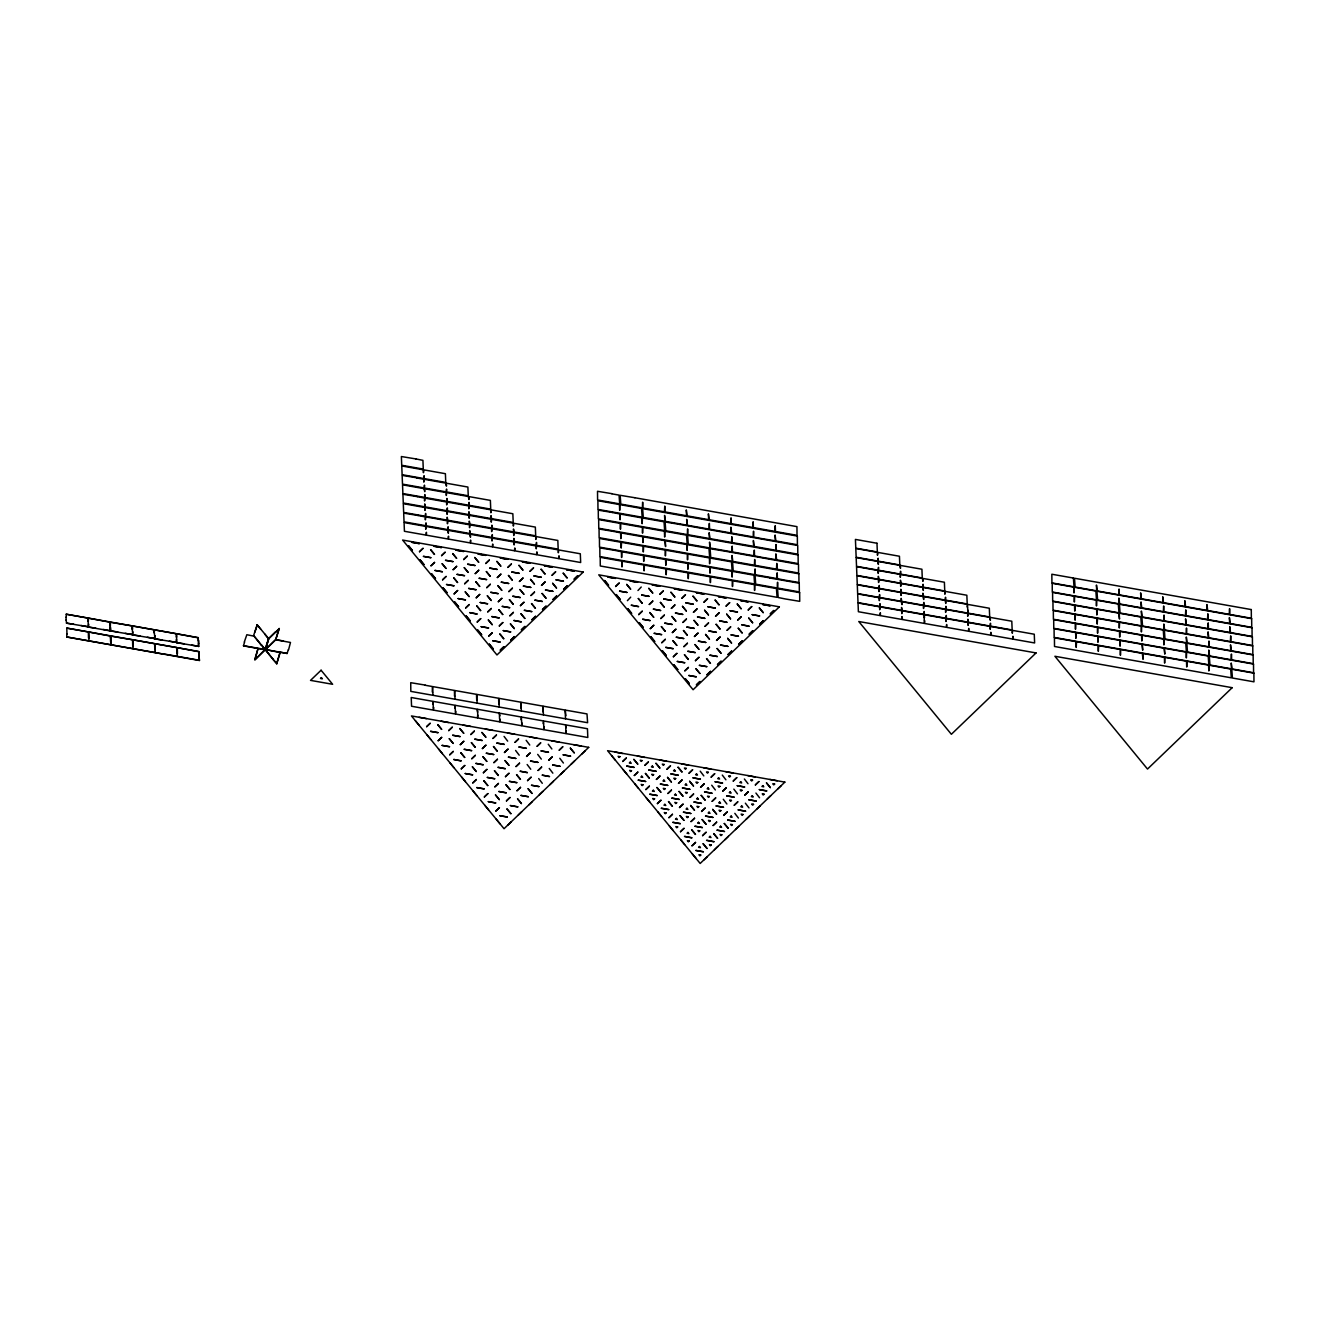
<?xml version="1.0" encoding="UTF-8"?>
<svg xmlns="http://www.w3.org/2000/svg" width="1320" height="1320" viewBox="0 0 1320 1320"><rect width="100%" height="100%" fill="white"/><g stroke="black" fill="none" stroke-linecap="round" stroke-linejoin="round"><path stroke-width="1.5" d="M66.231 614.212L87.763 618.024L66.231 614.212L66.281 617.347M81.031 625.498L88.126 626.769L66.511 623.155L66.181 619.987M66.511 623.155L73.672 624.195M66.792 628.106L88.341 631.917L66.792 628.106L66.957 634.144M199.402 660.495L198.759 651.717L177.292 647.674L198.841 651.503L199.402 660.495L66.808 636.999L162.64 653.928M109.923 625.069L109.873 621.951L88.325 618.123L109.807 622.165L109.923 625.069L110.418 622.05L131.967 625.861L132.017 628.996M87.829 621.159L87.763 618.024M88.093 621.208L88.291 623.898M88.489 624.162L88.06 626.983M110.269 624.904L110.154 630.894L88.605 627.082L95.766 628.122M110.599 641.866L110.434 635.827L88.885 632.016L110.368 636.058L111.16 641.965L110.995 635.927L132.544 639.755L132.709 645.793M88.506 637.956L88.341 631.917M88.787 638.005L88.968 640.695M103.141 629.426L110.22 630.679M110.319 628.039L110.418 622.05M110.154 630.894L110.105 627.775M110.038 627.99L110.715 630.993L132.33 634.59L125.235 633.336M110.715 630.993L110.665 627.858M110.946 641.702L110.995 644.837L110.995 635.927M110.352 622.264L131.967 625.861M117.876 632.033L110.781 630.779M132.528 625.961L154.077 629.772L132.528 625.961L132.577 629.095M132.297 629.046L132.478 631.736M132.693 631.999L132.264 634.821M147.328 637.246L154.423 638.517L132.808 634.904L139.969 635.943M132.544 639.755L110.93 636.158M133.089 639.854L154.638 643.665L133.089 639.854L133.254 645.892M132.99 645.843L133.171 648.533M154.621 629.871L176.17 633.699L154.621 629.871L154.126 632.907L154.077 629.772M154.39 632.957L154.588 635.646M154.786 635.91L154.357 638.731M169.438 641.173L176.517 642.428L154.918 638.831L162.079 640.035M155.182 643.764L176.731 647.576L155.182 643.764L154.803 649.704L154.638 643.665M155.083 649.754L155.265 652.443M199.468 660.28L162.64 653.746M198.313 640.744L198.264 637.61L176.715 633.798L198.198 637.824L198.627 646.338L177.012 642.741L176.401 639.523L176.451 642.642M176.22 636.817L176.17 633.699M176.5 636.867L176.682 639.573M177.012 642.741L184.173 643.78M176.913 653.614L176.731 647.576M177.177 653.664L177.375 656.37M191.532 645.084L198.627 646.338M198.561 646.569L198.511 643.434M198.709 643.698L198.66 640.563M244.315 641.982L246.84 634.722L253.935 636.158M275.649 631.636L268.537 638.616L265.271 649.819L243.474 645.86L244.579 642.031M276.721 663.712L280.17 652.542L265.567 649.588L287.1 653.416L280.022 652.162L276.721 663.712L253.621 635.596L257.136 624.822L268.785 638.748L279.328 628.601L275.583 639.557L265.534 649.572L275.83 639.688L279.097 628.468M254.892 632.115L257.384 624.772M265.271 649.819L254.991 659.719L265.007 649.489L243.458 645.678M261.261 645.183L257.483 640.283M260.849 629.327L257.136 624.822M257.647 640.464L253.621 635.596M254.743 659.587L257.977 648.747L254.991 659.719M264.627 633.93L268.389 638.715M265.039 649.688L268.637 638.484M265.567 649.77L268.785 638.748M273.042 659.208L269.016 654.34M269.181 654.522L261.558 644.919M276.094 639.672L283.453 640.976M272.795 659.241L276.952 663.663M287.116 653.582L288.238 649.754M288.519 649.985L290.483 642.461L276.094 639.854M275.814 631.983L279.328 628.601M415.421 720.786L419.265 725.472M426.97 734.844L430.815 739.53M438.504 748.902L442.365 753.588M504.058 736.395L507.672 741.13M526.152 740.322L529.765 745.041M450.054 762.96L453.898 767.646M515.592 750.453L519.206 755.188M548.245 744.232L551.859 748.968M537.702 754.38L541.315 759.099M461.604 777.018L465.448 781.704M527.142 764.511L530.755 769.246M559.795 758.29L563.409 763.026M611.556 755.535L615.4 760.221M549.236 768.438L552.849 773.157M473.137 791.076L476.982 795.762M538.692 778.569L542.289 783.304M623.106 769.593L626.951 774.279M484.688 805.134L488.532 809.82M634.639 783.651L638.484 788.337M700.194 771.16L703.808 775.896M722.287 775.071L725.901 779.807M496.221 819.192L500.082 823.878M646.189 797.709L650.034 802.395M711.727 785.218L715.341 789.954M744.381 778.998L747.994 783.717M733.837 789.129L737.451 793.864M657.723 811.767L661.584 816.453M723.278 799.276L726.891 804.012M755.931 793.056L759.544 797.775M745.371 803.187L748.985 807.922M669.273 825.825L673.117 830.511M734.827 813.334L738.424 818.07M680.823 839.883L684.667 844.569M692.356 853.941L696.201 858.627M477.626 712.173L476.949 709.17L455.4 705.342L454.971 708.163L454.856 705.243L433.306 701.432L432.877 704.236L432.762 701.332L411.213 697.505L411.56 706.249L433.108 710.061L433.554 707.256L433.669 710.16L455.218 713.971L455.647 711.166L455.763 714.07L477.312 717.898L477.741 715.077M622.562 753.522L615.186 752.053M644.655 757.449L637.296 755.964M666.765 761.36L659.389 759.874M688.858 765.27L681.483 763.802M710.968 769.197L703.593 767.712M733.062 773.107L725.686 771.622M755.155 777.034L747.78 775.549M641.239 587.02L637.972 590.518M630.696 597.152L627.413 600.666M781.226 785.614L777.711 788.981M770.665 795.745L767.151 799.128M760.106 805.893L756.591 809.275M749.562 816.024L746.031 819.406M739.002 826.171L735.487 829.554M585.09 750.849L581.576 754.231M728.442 836.319L724.928 839.702M574.53 760.996L571.015 764.362M717.882 846.45L714.367 849.832M563.97 771.127L560.456 774.51M707.338 856.597L703.808 859.98M553.427 781.275L549.895 784.658M542.866 791.422L539.352 794.788M532.307 801.553L528.792 804.936M521.746 811.701L518.232 815.083M511.203 821.832L507.672 825.214M967.626 607.283L967.741 610.187M924.165 617.611L924.28 620.515M777.249 780.763L769.89 779.46M581.113 746.014L573.755 744.711M565.389 715.885L565.521 718.789M565.752 727.782L565.867 730.702M559.02 742.087L551.644 740.784M543.295 711.958L543.411 714.879M543.642 723.871L543.757 726.775M536.91 738.177L529.551 736.873M521.202 708.048L521.317 710.952M521.548 719.961L521.664 722.865M514.816 734.266L507.457 732.963M499.092 704.137L499.224 707.041M499.455 716.034L499.57 718.954M492.723 730.339L485.347 729.036M476.998 700.211L477.114 703.131M470.613 726.429L463.254 725.125M454.905 696.3L455.02 699.204M455.252 708.213L455.367 711.117M448.519 722.518L441.16 721.198M432.795 692.389L432.927 695.293M433.158 704.286L433.273 707.207M426.426 718.591L419.05 717.288M176.715 633.798L176.764 636.916M177.292 647.674L177.457 653.713M154.852 635.695L154.918 638.831M132.759 631.785L132.808 634.904M88.325 618.123L88.374 621.258M88.555 623.947L88.605 627.082M88.885 632.016L89.067 638.055M66.066 617.067L66.115 620.202M66.759 633.864L66.808 636.999M423.01 548.344L419.496 551.727L423.01 548.344M321.09 670.23L310.53 680.378L332.623 684.288L321.09 670.23M434.56 562.403L431.029 565.785L434.56 562.403M445.104 552.255L441.589 555.637L445.104 552.255M321.387 677.638L320.512 678.48L322.344 678.793L321.387 677.638M446.094 576.461L442.579 579.843L446.094 576.461M456.654 566.313L453.139 569.695L456.654 566.313M467.214 556.165L463.683 559.548L467.214 556.165M457.644 590.518L454.13 593.901L457.644 590.518M468.204 580.371L464.673 583.754L468.204 580.371M478.747 570.223L475.233 573.606L478.747 570.223M489.308 560.092L485.793 563.475L489.308 560.092M469.178 604.577L465.663 607.959L469.178 604.577M479.737 594.429L476.223 597.812L479.737 594.429M490.297 584.281L486.783 587.664L490.297 584.281M500.858 574.15L497.327 577.533L500.858 574.15M511.401 564.003L507.886 567.385L511.401 564.003M480.728 618.635L477.213 622.017L480.728 618.635M491.287 608.487L487.773 611.869L491.287 608.487M501.847 598.339L498.316 601.722L501.847 598.339M512.391 588.208L508.877 591.591L512.391 588.208M522.951 578.061L519.437 581.443L522.951 578.061M533.511 567.913L529.98 571.296L533.511 567.913M492.278 632.692L488.746 636.075L492.278 632.692M502.821 622.545L499.306 625.928L502.821 622.545M513.381 612.397L509.866 615.78L513.381 612.397M523.941 602.266L520.427 605.649L523.941 602.266M534.501 592.119L530.97 595.501L534.501 592.119M545.044 581.971L541.53 585.354L545.044 581.971M555.605 571.84L552.09 575.223L555.605 571.84M503.811 646.75L500.296 650.133L503.811 646.75M514.371 636.603L510.856 639.986L514.371 636.603M524.931 626.456L521.4 629.838L524.931 626.456M535.474 616.324L531.96 619.707L535.474 616.324M546.034 606.177L542.52 609.559L546.034 606.177M556.594 596.029L553.08 599.412L556.594 596.029M567.154 585.898L563.623 589.281L567.154 585.898M577.698 575.751L574.183 579.134L577.698 575.751M583.226 572.071L496.963 654.967L402.616 540.062L583.226 572.071M430.155 723.31L426.64 726.677L430.155 723.31M441.688 737.368L438.174 740.735L441.688 737.368M452.248 727.221L448.734 730.603L452.248 727.221M619.146 583.093L615.631 586.476L619.146 583.093M453.238 751.427L449.724 754.792L453.238 751.427M463.798 741.279L460.267 744.661L463.798 741.279M474.342 731.131L470.827 734.514L474.342 731.131M464.788 765.485L461.257 768.851L464.788 765.485M475.332 755.337L471.817 758.719L475.332 755.337M485.892 745.189L482.377 748.572L485.892 745.189M496.452 735.058L492.938 738.441L496.452 735.058M642.23 611.209L638.715 614.592L642.23 611.209M652.789 601.078L649.275 604.461L652.789 601.078M663.349 590.931L659.818 594.313L663.349 590.931M476.322 779.542L472.808 782.909L476.322 779.542M486.882 769.395L483.367 772.778L486.882 769.395M497.442 759.247L493.911 762.63L497.442 759.247M507.986 749.116L504.471 752.499L507.986 749.116M518.545 738.969L515.031 742.351L518.545 738.969M653.779 625.267L650.265 628.65L653.779 625.267M664.339 615.136L660.808 618.519L664.339 615.136M674.883 604.989L671.368 608.371L674.883 604.989M685.443 594.841L681.928 598.224L685.443 594.841M487.872 793.601L484.358 796.966L487.872 793.601M498.432 783.453L494.901 786.835L498.432 783.453M508.976 773.305L505.461 776.688L508.976 773.305M519.535 763.174L516.021 766.557L519.535 763.174M530.095 753.027L526.581 756.409L530.095 753.027M540.655 742.88L537.124 746.262L540.655 742.88M665.313 639.326L661.798 642.708L665.313 639.326M675.873 629.194L672.358 632.577L675.873 629.194M686.433 619.047L682.918 622.429L686.433 619.047M696.993 608.899L693.462 612.282L696.993 608.899M707.536 598.768L704.022 602.151L707.536 598.768M499.406 807.659L495.891 811.024L499.406 807.659M509.965 797.511L506.451 800.893L509.965 797.511M520.525 787.363L517.011 790.746L520.525 787.363M531.086 777.232L527.554 780.615L531.086 777.232M541.629 767.085L538.114 770.467L541.629 767.085M552.189 756.938L548.674 760.32L552.189 756.938M562.749 746.807L559.235 750.189L562.749 746.807M676.863 653.384L673.348 656.766L676.863 653.384M687.423 643.253L683.909 646.635L687.423 643.253M697.983 633.105L694.452 636.487L697.983 633.105M708.527 622.957L705.012 626.34L708.527 622.957M719.087 612.827L715.572 616.209L719.087 612.827M729.646 602.679L726.115 606.062L729.646 602.679M588.72 747.351L504.042 828.712L411.444 715.935L588.72 747.351M688.413 667.441L684.882 670.824L688.413 667.441M698.957 657.31L695.442 660.693L698.957 657.31M709.516 647.163L706.002 650.545L709.516 647.163M720.077 637.015L716.562 640.398L720.077 637.015M730.636 626.885L727.106 630.267L730.636 626.885M741.18 616.737L737.665 620.119L741.18 616.737M751.74 606.589L748.226 609.972L751.74 606.589M619.938 756.657L619.063 757.482L618.123 756.327L619.938 756.657M699.946 681.499L696.432 684.882L699.946 681.499M710.506 671.368L706.992 674.751L710.506 671.368M721.066 661.221L717.535 664.604L721.066 661.221M731.61 651.073L728.095 654.456L731.61 651.073M742.17 640.942L738.655 644.325L742.17 640.942M752.73 630.795L749.215 634.178L752.73 630.795M763.29 620.647L759.759 624.03L763.29 620.647M773.833 610.516L770.319 613.899L773.833 610.516M779.361 606.837L693.099 689.733L598.752 574.827L779.361 606.837M626.29 758.059L622.776 761.442L626.29 758.059M630.234 762.152L629.36 762.976L631.174 763.307L630.234 762.152M631.488 770.715L630.613 771.54L629.656 770.385L631.488 770.715M642.031 760.567L641.173 761.409L640.216 760.237L642.031 760.567M637.824 772.117L634.309 775.5L637.824 772.117M648.384 761.986L644.869 765.352L648.384 761.986M641.767 776.209L640.909 777.034L642.724 777.364L641.767 776.209M652.327 766.062L651.453 766.904L653.284 767.217L652.327 766.062M643.021 784.773L642.163 785.598L641.207 784.443L643.021 784.773M653.582 774.625L652.707 775.467L651.766 774.295L653.582 774.625M664.141 764.478L663.267 765.319L662.31 764.164L664.141 764.478M649.374 786.176L645.86 789.558L649.374 786.176M659.934 776.044L656.403 779.41L659.934 776.044M670.477 765.897L666.963 769.279L670.477 765.897M653.317 790.267L652.443 791.092L654.274 791.422L653.317 790.267M663.878 780.12L663.003 780.962L664.818 781.275L663.878 780.12M674.421 769.989L673.563 770.814L675.378 771.144L674.421 769.989M654.571 798.831L653.697 799.656L652.74 798.501L654.571 798.831M665.131 788.683L664.257 789.525L663.3 788.353L665.131 788.683M675.675 778.536L674.817 779.377L673.86 778.222L675.675 778.536M686.235 768.405L685.361 769.23L684.42 768.075L686.235 768.405M660.924 800.233L657.393 803.616L660.924 800.233M671.467 790.102L667.953 793.468L671.467 790.102M682.028 779.955L678.513 783.337L682.028 779.955M692.587 769.808L689.073 773.19L692.587 769.808M664.851 804.326L663.993 805.15L665.808 805.481L664.851 804.326M675.411 794.178L674.553 795.019L676.368 795.333L675.411 794.178M685.971 784.047L685.096 784.872L686.928 785.202L685.971 784.047M696.531 773.899L695.656 774.741L697.471 775.054L696.531 773.899M666.105 812.889L665.247 813.714L664.29 812.559L666.105 812.889M676.665 802.741L675.79 803.583L674.85 802.411L676.665 802.741M687.225 792.594L686.351 793.435L685.41 792.28L687.225 792.594M697.785 782.463L696.91 783.288L695.953 782.133L697.785 782.463M708.328 772.315L707.47 773.157L706.513 771.986L708.328 772.315M672.457 814.291L668.943 817.674L672.457 814.291M683.017 804.16L679.503 807.526L683.017 804.16M693.577 794.013L690.046 797.395L693.577 794.013M704.121 783.865L700.606 787.248L704.121 783.865M714.681 773.735L711.166 777.101L714.681 773.735M676.401 818.384L675.527 819.208L677.358 819.538L676.401 818.384M686.961 808.236L686.087 809.077L687.902 809.391L686.961 808.236M697.521 798.105L696.646 798.93L698.462 799.26L697.521 798.105M708.064 787.957L707.207 788.799L709.021 789.112L708.064 787.957M718.624 777.81L717.75 778.652L719.582 778.965L718.624 777.81M677.655 826.947L676.78 827.772L675.84 826.617L677.655 826.947M688.215 816.799L687.34 817.641L686.384 816.469L688.215 816.799M698.775 806.652L697.9 807.493L696.943 806.338L698.775 806.652M709.318 796.521L708.461 797.346L707.504 796.191L709.318 796.521M719.879 786.373L719.004 787.215L718.063 786.043L719.879 786.373M730.438 776.226L729.564 777.067L728.607 775.912L730.438 776.226M684.007 828.349L680.493 831.732L684.007 828.349M694.567 818.218L691.036 821.584L694.567 818.218M705.111 808.071L701.596 811.453L705.111 808.071M715.671 797.923L712.156 801.306L715.671 797.923M726.231 787.792L722.716 791.159L726.231 787.792M736.774 777.645L733.26 781.028L736.774 777.645M687.951 832.441L687.077 833.266L688.891 833.596L687.951 832.441M698.494 822.294L697.636 823.135L699.452 823.449L698.494 822.294M709.054 812.163L708.18 812.988L710.011 813.318L709.054 812.163M719.614 802.015L718.74 802.857L720.571 803.17L719.614 802.015M730.174 791.868L729.3 792.709L731.115 793.023L730.174 791.868M740.718 781.737L739.86 782.562L741.675 782.892L740.718 781.737M689.205 841.005L688.331 841.83L687.373 840.675L689.205 841.005M699.748 830.857L698.89 831.699L697.933 830.528L699.748 830.857M710.308 820.71L709.434 821.552L708.493 820.396L710.308 820.71M720.868 810.579L719.994 811.404L719.053 810.249L720.868 810.579M731.428 800.432L730.554 801.273L729.597 800.101L731.428 800.432M741.972 790.284L741.114 791.125L740.157 789.97L741.972 790.284M752.532 780.153L751.658 780.978L750.717 779.823L752.532 780.153M695.541 842.408L692.027 845.79L695.541 842.408M706.101 832.276L702.587 835.642L706.101 832.276M716.661 822.129L713.146 825.511L716.661 822.129M727.221 811.981L723.69 815.364L727.221 811.981M737.764 801.851L734.25 805.216L737.764 801.851M748.324 791.703L744.81 795.085L748.324 791.703M758.885 781.555L755.37 784.938L758.885 781.555M699.485 846.499L698.626 847.324L700.441 847.654L699.485 846.499M710.044 836.352L709.17 837.193L711.001 837.507L710.044 836.352M720.605 826.221L719.73 827.046L721.545 827.376L720.605 826.221M731.164 816.073L730.29 816.915L732.105 817.228L731.164 816.073M741.708 805.926L740.85 806.767L742.665 807.081L741.708 805.926M752.268 795.795L751.393 796.62L753.225 796.95L752.268 795.795M762.828 785.647L761.953 786.489L763.768 786.803L762.828 785.647M700.738 855.063L699.88 855.888L698.923 854.733L700.738 855.063M711.298 844.916L710.424 845.757L709.483 844.585L711.298 844.916M721.858 834.768L720.984 835.609L720.027 834.454L721.858 834.768M732.402 824.637L731.544 825.462L730.587 824.307L732.402 824.637M742.962 814.489L742.104 815.331L741.147 814.159L742.962 814.489M753.522 804.342L752.647 805.183L751.707 804.029L753.522 804.342M764.082 794.211L763.207 795.036L762.25 793.881L764.082 794.211M774.625 784.063L773.767 784.905L772.81 783.75L774.625 784.063M784.856 782.116L700.178 863.461L607.58 750.701L784.856 782.116M1036.051 652.938L951.374 734.283L858.775 621.522L1036.051 652.938M1232.187 687.687L1147.509 769.048L1054.911 656.271L1232.187 687.687M408.523 545.77L412.368 550.457L408.523 545.77M430.617 549.681L434.462 554.367L430.617 549.681M420.057 559.828L423.901 564.514L420.057 559.828M452.71 553.608L456.571 558.294L452.71 553.608M442.167 563.739L446.011 568.425L442.167 563.739M474.82 557.518L478.665 562.205L474.82 557.518M431.607 573.886L435.452 578.572L431.607 573.886M464.26 567.666L468.105 572.352L464.26 567.666M496.914 561.429L500.758 566.115L496.914 561.429M453.701 577.797L457.545 582.483L453.701 577.797M486.354 571.577L490.198 576.262L486.354 571.577M519.007 565.356L522.868 570.042L519.007 565.356M443.14 587.944L447.002 592.63L443.14 587.944M475.81 581.724L479.655 586.41L475.81 581.724M508.464 575.487L512.308 580.173L508.464 575.487M541.117 569.266L544.962 573.952L541.117 569.266M465.251 591.855L469.095 596.541L465.251 591.855M497.904 585.635L501.748 590.32L497.904 585.635M530.558 579.414L534.402 584.1L530.558 579.414M563.211 573.193L567.056 577.88L563.211 573.193M454.69 602.003L458.535 606.688L454.69 602.003M487.344 595.782L491.188 600.468L487.344 595.782M519.997 589.545L523.842 594.231L519.997 589.545M552.651 583.324L556.495 588.01L552.651 583.324M604.659 580.536L608.504 585.222L604.659 580.536M476.784 605.913L480.645 610.599L476.784 605.913M509.438 599.692L513.298 604.379L509.438 599.692M542.107 593.472L545.952 598.158L542.107 593.472M626.753 584.446L630.597 589.132L626.753 584.446M466.24 616.06L470.085 620.746L466.24 616.06M498.894 609.84L502.738 614.526L498.894 609.84M531.547 603.603L535.392 608.289L531.547 603.603M616.192 594.594L620.037 599.28L616.192 594.594M648.846 588.357L652.707 593.043L648.846 588.357M488.334 619.971L492.178 624.657L488.334 619.971M520.987 613.75L524.832 618.437L520.987 613.75M638.303 598.505L642.147 603.19L638.303 598.505M670.956 592.284L674.801 596.97L670.956 592.284M477.774 630.118L481.618 634.804L477.774 630.118M510.428 623.898L514.288 628.584L510.428 623.898M627.742 608.652L631.587 613.338L627.742 608.652M660.396 602.415L664.24 607.101L660.396 602.415M693.049 596.194L696.894 600.88L693.049 596.194M499.884 634.029L503.728 638.715L499.884 634.029M649.836 612.562L653.68 617.248L649.836 612.562M682.489 606.342L686.334 611.028L682.489 606.342M715.143 600.105L719.004 604.791L715.143 600.105M489.324 644.177L493.168 648.862L489.324 644.177M639.276 622.71L643.137 627.396L639.276 622.71M671.946 616.473L675.79 621.159L671.946 616.473M704.599 610.253L708.444 614.938L704.599 610.253M737.253 604.032L741.097 608.718L737.253 604.032M661.386 626.62L665.231 631.307L661.386 626.62M694.039 620.4L697.884 625.086L694.039 620.4M726.693 614.163L730.537 618.849L726.693 614.163M759.346 607.942L763.191 612.629L759.346 607.942M650.826 636.768L654.67 641.454L650.826 636.768M683.48 630.531L687.324 635.217L683.48 630.531M716.133 624.31L719.977 628.996L716.133 624.31M748.786 618.09L752.631 622.776L748.786 618.09M672.919 640.678L676.78 645.364L672.919 640.678M705.573 634.458L709.434 639.144L705.573 634.458M738.243 628.221L742.087 632.907L738.243 628.221M662.376 650.826L666.22 655.512L662.376 650.826M695.029 644.589L698.874 649.275L695.029 644.589M727.683 638.368L731.528 643.054L727.683 638.368M684.469 654.736L688.314 659.422L684.469 654.736M717.123 648.516L720.967 653.202L717.123 648.516M673.909 664.884L677.754 669.57L673.909 664.884M706.563 658.647L710.424 663.333L706.563 658.647M696.019 668.794L699.864 673.481L696.019 668.794M437.761 724.647L441.606 729.333L437.761 724.647M685.459 678.942L689.304 683.628L685.459 678.942M459.855 728.574L463.699 733.26L459.855 728.574M449.295 738.705L453.156 743.391L449.295 738.705M481.948 732.485L485.809 737.17L481.948 732.485M471.405 742.632L475.249 747.318L471.405 742.632M460.845 752.763L464.689 757.449L460.845 752.763M493.498 746.542L497.343 751.228L493.498 746.542M482.938 756.69L486.783 761.376L482.938 756.69M472.395 766.821L476.239 771.507L472.395 766.821M505.048 760.601L508.893 765.286L505.048 760.601M570.356 748.143L574.2 752.829L570.356 748.143M494.488 770.748L498.333 775.434L494.488 770.748M483.928 780.879L487.773 785.565L483.928 780.879M516.582 774.659L520.427 779.344L516.582 774.659M633.897 759.412L637.741 764.098L633.897 759.412M506.022 784.806L509.883 789.492L506.022 784.806M655.99 763.323L659.835 768.009L655.99 763.323M495.478 794.937L499.323 799.623L495.478 794.937M528.132 788.716L531.976 793.403L528.132 788.716M645.43 773.47L649.291 778.156L645.43 773.47M678.084 767.25L681.945 771.936L678.084 767.25M517.572 798.864L521.416 803.55L517.572 798.864M667.54 777.381L671.385 782.067L667.54 777.381M507.012 808.995L510.873 813.681L507.012 808.995M656.981 787.529L660.825 792.214L656.981 787.529M689.634 781.308L693.478 785.994L689.634 781.308M679.074 791.439L682.918 796.125L679.074 791.439M668.53 801.587L672.375 806.272L668.53 801.587M701.184 795.366L705.029 800.052L701.184 795.366M766.491 782.909L770.335 787.594L766.491 782.909M690.624 805.497L694.468 810.183L690.624 805.497M680.064 815.644L683.909 820.331L680.064 815.644M712.717 809.424L716.562 814.11L712.717 809.424M702.158 819.555L706.018 824.241L702.158 819.555M691.614 829.702L695.458 834.388L691.614 829.702M724.267 823.482L728.112 828.168L724.267 823.482M713.707 833.613L717.552 838.299L713.707 833.613M703.147 843.76L707.009 848.447L703.147 843.76M415.816 458.914L401.379 456.538L401.725 465.267L423.274 469.079L422.928 460.35L415.816 458.914M611.952 493.68L597.514 491.287L597.597 499.966L619.69 503.893L619.063 495.115L611.968 493.845M634.887 497.739L620.169 495.297L620.796 504.091L642.345 507.903L642.659 502.178L642.889 508.002L664.438 511.813L664.752 506.105L664.999 511.912L686.532 515.74L686.301 509.916L687.093 515.839L708.642 519.651L708.394 513.827L709.186 519.75L730.736 523.562L731.049 517.852L731.296 523.66L752.829 527.488L753.159 521.763L753.39 527.587L774.939 531.399L775.252 525.673L775.483 531.498L797.033 535.326L796.95 526.63L634.887 497.739M876.975 543.246L855.426 539.418L855.789 548.163L877.338 551.974L876.975 543.246M1073.391 578.044L1051.842 574.233L1051.924 582.912L1074.018 586.839L1073.391 578.044M1251.294 609.576L1074.496 578.242L1075.123 587.037L1096.672 590.848L1096.441 585.024L1097.234 590.947L1118.766 594.759L1119.08 589.034L1119.327 594.858L1140.876 598.686L1140.628 592.861L1141.42 598.785L1162.969 602.596L1162.738 596.772L1163.53 602.695L1185.063 606.507L1184.832 600.699L1185.624 606.606L1207.173 610.434L1206.926 604.61L1207.717 610.533L1229.266 614.344L1229.58 608.619L1229.827 614.443L1251.36 618.255L1251.294 609.576M423.308 469.788L401.758 465.96L402.121 474.688L423.67 478.516L424.099 475.695L424.215 478.615L445.764 482.427L445.401 473.698L423.852 469.87L423.423 472.692L423.308 469.788M619.443 504.537L597.894 500.726L597.976 509.404L642.18 517.242L641.536 508.447L619.987 504.636L619.674 510.361L619.443 504.537M797.346 536.068L642.642 508.645L643.285 517.44L664.818 521.251L664.587 515.427L665.379 521.351L686.928 525.162L686.68 519.354L687.472 525.261L709.021 529.089L709.335 523.363L709.582 529.188L731.115 532.999L730.884 527.175L731.676 533.098L753.225 536.91L753.538 531.201L753.769 537.009L760.864 538.444L775.318 540.837L775.087 535.012L775.88 540.936L797.412 544.747L797.346 536.068M877.355 552.321L855.805 548.51L856.152 557.238L877.701 561.066L878.13 558.244L878.262 561.148L899.811 564.976L899.448 556.248L877.899 552.42L877.47 555.241L877.355 552.321M1073.754 587.136L1052.205 583.308L1052.287 592.004L1096.491 599.824L1095.864 591.046L1074.315 587.235L1074.001 592.961L1073.754 587.136M1251.657 618.667L1096.969 591.244L1097.597 600.022L1119.145 603.851L1118.898 598.026L1119.69 603.949L1141.239 607.761L1141.008 601.937L1141.8 607.86L1163.349 611.671L1163.662 605.962L1163.893 611.77L1185.443 615.598L1185.756 609.873L1185.987 615.697L1207.536 619.509L1207.849 613.784L1208.097 619.608L1229.646 623.419L1229.399 617.611L1230.19 623.518L1251.739 627.346L1251.657 618.667M416.592 477.774L402.138 475.398L402.501 484.127L424.05 487.938L424.479 485.133L424.594 488.037L446.143 491.865L446.572 489.043L446.704 491.964L468.254 495.776L467.89 487.047L446.341 483.219L446.457 486.139L445.797 483.12L424.248 479.308L423.803 482.13L423.687 479.209L416.608 477.955M612.727 512.539L598.273 510.147L598.356 518.842L664.653 530.59L664.026 521.796L642.477 517.985L642.163 523.71L641.933 517.885L620.384 514.074L620.07 519.799L619.822 513.975L612.727 512.539M679.849 524.436L665.131 521.994L665.759 530.772L687.308 534.6L687.621 528.874L687.868 534.699L709.401 538.51L709.17 532.686L709.962 538.61L731.511 542.438L731.824 536.712L732.055 542.536L753.605 546.348L753.373 540.523L754.165 546.447L775.698 550.259L776.028 544.533L776.259 550.357L797.808 554.185L797.726 545.49L679.849 524.436M877.717 561.413L856.168 557.584L856.531 566.313L878.08 570.141L878.509 567.319L878.625 570.24L900.174 574.052L900.603 571.246L900.718 574.15L922.268 577.979L921.921 569.233L900.372 565.422L900.487 568.326L899.811 565.323L878.278 561.511L878.394 564.415L877.717 561.413M1074.133 596.211L1052.584 592.399L1052.667 601.078L1118.964 612.827L1118.32 604.048L1096.788 600.237L1096.474 605.946L1096.227 600.138L1074.678 596.31L1074.364 602.035L1074.133 596.211M1252.02 627.742L1119.426 604.246L1120.07 613.024L1141.618 616.836L1141.371 611.028L1142.163 616.935L1163.712 620.763L1164.025 615.038L1164.256 620.862L1185.805 624.673L1185.574 618.849L1186.366 624.772L1207.916 628.601L1208.229 622.875L1208.46 628.683L1230.009 632.511L1229.778 626.687L1230.553 632.61L1252.102 636.421L1252.02 627.742M424.083 488.647L402.534 484.819L402.88 493.548L424.43 497.376L424.858 494.555L424.99 497.475L446.539 501.286L446.968 498.481L447.084 501.385L468.633 505.213L469.062 502.392L469.178 505.312L490.726 509.124L490.38 500.395L468.831 496.567L468.946 499.488L468.27 496.468L446.721 492.657L446.292 495.462L446.177 492.558L424.627 488.746L424.743 491.651L424.083 488.647M620.218 523.396L598.669 519.585L598.752 528.264L687.142 543.939L686.515 535.144L664.966 531.333L664.653 537.058L664.405 531.234L642.856 527.422L642.543 533.131L642.312 527.323L620.763 523.495L620.449 529.221L620.218 523.396M798.105 554.928L687.621 535.342L688.248 544.12L709.797 547.948L709.549 542.124L710.341 548.047L731.89 551.859L732.204 546.134L732.452 551.958L753.984 555.786L754.314 550.06L754.545 555.868L761.64 557.304L776.094 559.696L775.846 553.872L776.638 559.795L798.188 563.607L798.105 554.928M878.097 570.487L856.548 566.676L856.894 575.404L878.443 579.216L878.328 576.312L879.005 579.315L900.537 583.143L900.422 580.222L901.098 583.242L922.647 587.053L923.076 584.248L923.191 587.153L944.74 590.964L944.394 582.236L922.845 578.424L922.96 581.328L922.284 578.325L900.735 574.497L900.306 577.318L900.191 574.398L878.641 570.587L878.212 573.408L878.097 570.487M1074.496 605.303L1052.947 601.474L1053.03 610.17L1141.437 625.828L1140.793 617.051L1119.245 613.222L1119.492 619.047L1118.7 613.123L1097.151 609.312L1096.837 615.038L1096.606 609.213L1075.057 605.402L1074.744 611.111L1074.496 605.303M1252.399 636.817L1141.899 617.248L1142.543 626.027L1164.075 629.838L1163.844 624.013L1164.636 629.937L1186.185 633.765L1186.498 628.039L1186.729 633.864L1208.278 637.676L1208.047 631.851L1208.839 637.774L1230.372 641.586L1230.702 635.861L1230.933 641.685L1252.482 645.513L1252.399 636.817M417.367 496.65L402.913 494.257L403.276 502.986L424.809 506.797L424.693 503.893L425.37 506.896L446.919 510.724L447.348 507.903L447.463 510.823L469.012 514.635L468.897 511.731L469.573 514.734L491.122 518.562L490.99 515.641L491.667 518.644L513.216 522.472L512.853 513.744L491.304 509.916L490.875 512.737L490.76 509.817L469.21 506.005L468.781 508.81L468.666 505.906L447.117 502.095L446.671 504.9L446.556 501.996L425.007 498.168L424.578 500.989L424.462 498.069L417.367 496.65M613.503 531.399L599.049 529.006L599.131 537.702L709.632 557.271L708.988 548.493L687.439 544.682L687.126 550.407L686.895 544.582L665.346 540.755L665.577 546.579L664.802 540.672L643.253 536.844L642.939 542.569L642.691 536.745L621.142 532.933L620.829 538.659L620.598 532.834L613.503 531.399M724.828 551.133L710.094 548.691L710.737 557.469L732.27 561.297L732.039 555.472L732.831 561.396L754.38 565.207L754.693 559.482L754.924 565.307L776.473 569.118L776.787 563.409L777.034 569.217L798.567 573.045L798.501 564.366L724.828 551.133M878.46 579.562L856.911 575.751L857.274 584.48L878.823 588.308L879.252 585.486L879.368 588.406L900.916 592.218L900.801 589.314L901.461 592.317L923.01 596.129L922.894 593.224L923.571 596.227L945.12 600.055L945.549 597.234L945.664 600.154L967.214 603.966L966.851 595.237L945.301 591.409L944.872 594.231L944.757 591.327L923.208 587.499L923.323 590.419L922.663 587.4L901.114 583.588L900.685 586.393L900.553 583.489L879.005 579.661L878.576 582.483L878.46 579.562M1074.876 614.378L1053.327 610.566L1053.409 619.245L1163.893 638.831L1163.266 630.036L1141.717 626.224L1141.404 631.95L1141.173 626.125L1119.624 622.314L1119.311 628.039L1119.063 622.215L1097.53 618.387L1097.2 624.112L1096.969 618.288L1075.42 614.476L1075.107 620.202L1074.876 614.378M1252.763 645.909L1164.372 630.234L1164.999 639.029L1186.548 642.84L1186.317 637.015L1187.109 642.939L1208.658 646.75L1208.972 641.025L1209.202 646.849L1230.751 650.678L1230.52 644.853L1231.296 650.777L1252.845 654.588L1252.763 645.909M424.842 507.507L403.293 503.679L403.656 512.424L425.205 516.236L425.634 513.431L425.749 516.334L447.298 520.146L447.183 517.242L447.859 520.245L469.392 524.073L469.276 521.153L469.953 524.172L491.502 527.983L491.931 525.178L492.046 528.082L513.595 531.894L513.48 528.99L514.157 531.993L535.706 535.821L535.342 527.092L513.793 523.264L513.365 526.086L513.249 523.165L491.7 519.354L491.255 522.159L491.139 519.255L469.59 515.427L469.161 518.248L469.045 515.344L447.496 511.516L447.067 514.338L446.952 511.417L425.403 507.606L424.957 510.411L424.842 507.507M620.977 542.256L599.428 538.444L599.511 547.123L732.105 570.619L731.478 561.841L709.929 558.03L709.615 563.755L709.385 557.931L687.836 554.103L687.522 559.828L687.274 554.004L665.726 550.192L665.412 555.918L665.181 550.093L643.632 546.282L643.318 552.007L643.087 546.183L621.538 542.355L621.225 548.081L620.977 542.256M798.88 573.788L732.583 562.039L733.211 570.817L754.76 574.645L755.073 568.92L755.32 574.744L776.853 578.556L777.183 572.831L777.414 578.655L784.509 580.09L798.963 582.466L798.88 573.788M878.823 588.654L857.291 584.826L857.637 593.571L879.186 597.382L879.615 594.577L879.747 597.481L901.279 601.293L901.164 598.389L901.841 601.392L923.389 605.22L923.818 602.398L923.934 605.319L945.483 609.13L945.912 606.326L946.044 609.23L967.576 613.058L968.022 610.236L968.137 613.14L989.686 616.968L989.323 608.239L967.774 604.411L967.345 607.233L967.23 604.312L945.681 600.501L945.797 603.405L945.12 600.402L923.587 596.59L923.703 599.494L923.026 596.491L901.477 592.663L901.048 595.485L900.933 592.564L879.384 588.753L878.955 591.558L878.823 588.654M1075.239 623.452L1053.69 619.641L1053.772 628.32L1186.366 651.816L1185.739 643.038L1164.19 639.226L1163.877 644.952L1163.646 639.128L1142.097 635.299L1141.784 641.025L1141.536 635.217L1119.987 631.389L1119.674 637.114L1119.443 631.29L1097.893 627.479L1097.58 633.204L1097.349 627.38L1075.8 623.552L1075.486 629.277L1075.239 623.452M1253.142 654.984L1186.845 643.236L1187.472 652.014L1209.021 655.842L1208.79 650.017L1209.582 655.941L1231.114 659.753L1231.428 654.027L1231.676 659.851L1253.224 663.663L1253.142 654.984M418.126 515.51L403.689 513.117L404.036 521.845L425.584 525.673L426.013 522.852L426.145 525.772L447.678 529.584L448.123 526.762L448.239 529.683L469.788 533.494L469.672 530.59L470.332 533.593L491.882 537.421L492.31 534.6L492.442 537.52L513.991 541.332L513.86 538.428L514.536 541.431L536.085 545.242L536.514 542.438L536.63 545.341L558.178 549.169L557.832 540.441L536.283 536.613L535.837 539.434L535.722 536.514L514.173 532.702L513.744 535.507L513.629 532.604L492.079 528.775L491.651 531.597L491.535 528.677L469.986 524.865L469.54 527.687L469.425 524.766L447.876 520.955L447.447 523.76L447.332 520.856L433.01 518.133L425.782 517.028L425.353 519.849L425.238 516.928L418.126 515.51M614.262 550.259L599.824 547.882L599.907 556.562L754.594 583.968L753.967 575.19L732.418 571.379L732.105 577.104L731.857 571.279L710.308 567.452L709.995 573.177L709.764 567.352L688.215 563.541L687.902 569.266L687.67 563.442L666.121 559.63L665.808 565.356L665.56 559.531L644.011 555.703L643.698 561.429L643.467 555.605L621.918 551.793L621.605 557.518L621.373 551.694L614.262 550.259M769.791 577.83L755.073 575.388L755.7 584.166L777.249 587.994L777.562 582.268L777.793 588.093L799.342 591.904L799.26 583.226L769.791 577.995M879.202 597.729L857.653 593.917L858.016 602.646L879.549 606.474L879.995 603.653L880.11 606.557L901.659 610.385L901.543 607.464L902.203 610.483L923.752 614.295L924.182 611.49L924.314 614.394L945.862 618.222L946.291 615.4L946.407 618.321L967.956 622.132L967.841 619.229L968.5 622.231L990.049 626.043L990.478 623.238L990.611 626.142L1012.159 629.97L1011.797 621.225L990.247 617.413L990.363 620.317L989.703 617.314L968.154 613.503L967.708 616.308L967.593 613.404L946.044 609.576L945.615 612.397L945.499 609.477L923.951 605.665L923.522 608.47L923.406 605.566L901.857 601.755L901.972 604.659L901.296 601.656L879.747 597.828L879.318 600.649L879.202 597.729M1075.618 632.544L1054.07 628.716L1054.152 637.411L1208.839 664.818L1208.212 656.04L1186.664 652.229L1186.35 657.938L1186.102 652.13L1164.553 648.302L1164.801 654.126L1164.009 648.202L1142.46 644.391L1142.707 650.215L1141.916 644.292L1120.366 640.481L1120.053 646.189L1119.805 640.381L1098.256 636.553L1097.943 642.279L1097.712 636.454L1076.163 632.643L1075.849 638.368L1075.618 632.544M1253.505 664.076L1209.318 656.238L1209.945 665.016L1231.494 668.827L1231.246 663.019L1232.039 668.927L1253.587 672.755L1253.505 664.076M425.617 526.366L404.068 522.555L404.432 531.284L425.964 535.095L426.409 532.29L426.525 535.194L448.074 539.022L448.503 536.201L448.618 539.105L470.167 542.933L470.596 540.111L470.728 543.031L492.261 546.843L492.707 544.038L492.822 546.942L514.371 550.77L514.8 547.948L514.915 550.869L536.464 554.681L536.893 551.859L537.025 554.779L558.574 558.591L559.004 555.786L559.119 558.69L580.668 562.518L580.305 553.773L558.756 549.962L558.327 552.766L558.212 549.862L536.663 546.051L536.233 548.856L536.118 545.952L514.569 542.124L514.123 544.945L514.008 542.025L492.459 538.213L492.03 541.018L491.914 538.114L470.365 534.303L470.481 537.207L469.821 534.204L448.272 530.376L448.387 533.296L447.711 530.277L426.162 526.465L425.733 529.27L425.617 526.366M621.753 561.132L600.204 557.304L600.286 565.983L777.084 597.316L776.44 588.538L754.891 584.727L754.578 590.452L754.347 584.628L732.798 580.8L732.485 586.525L732.254 580.701L710.704 576.889L710.391 582.615L710.143 576.79L688.594 572.979L688.281 578.688L688.05 572.88L666.501 569.052L666.188 574.778L665.957 568.953L644.408 565.141L644.094 570.867L643.846 565.042L622.297 561.214L621.984 566.94L621.753 561.132M799.656 592.647L777.546 588.736L778.189 597.514L785.284 598.95L799.722 601.342L799.656 592.647M879.566 606.82L858.033 602.992L858.38 611.721L879.928 615.549L880.357 612.727L880.473 615.648L902.022 619.459L901.906 616.555L902.583 619.558L924.132 623.386L924.561 620.565L924.676 623.486L946.226 627.297L946.654 624.492L946.77 627.396L968.319 631.207L968.764 628.403L968.88 631.307L990.429 635.135L990.858 632.313L990.973 635.233L1012.522 639.045L1012.951 636.24L1013.083 639.144L1034.616 642.956L1034.27 634.227L1012.72 630.415L1012.291 633.22L1012.159 630.316L990.627 626.488L990.181 629.31L990.066 626.389L968.517 622.578L968.088 625.399L967.972 622.479L946.423 618.667L945.995 621.472L945.862 618.568L924.33 614.74L924.445 617.661L923.769 614.641L902.22 610.83L901.791 613.635L901.675 610.731L880.126 606.919L879.697 609.724L879.566 606.82M1075.981 641.619L1054.432 637.808L1054.515 646.486L1231.312 677.82L1230.669 669.042L1209.136 665.214L1208.823 670.939L1208.575 665.115L1187.026 661.303L1186.713 667.029L1186.482 661.204L1164.933 657.393L1164.62 663.118L1164.372 657.294L1142.84 653.466L1143.07 659.29L1142.278 653.367L1120.729 649.555L1120.416 655.281L1120.185 649.457L1098.636 645.645L1098.322 651.354L1098.075 645.546L1076.543 641.718L1076.212 647.443L1075.981 641.619M1253.884 673.15L1231.774 669.24L1232.418 678.018L1253.967 681.829L1253.884 673.15M419.281 543.625L411.923 542.322L419.281 543.625M441.375 547.553L434.016 546.249L441.375 547.553M463.485 551.463L456.109 550.159L463.485 551.463M485.579 555.373L478.219 554.07L485.579 555.373M507.672 559.301L500.313 557.997L507.672 559.301M529.782 563.211L522.407 561.908L529.782 563.211M551.875 567.121L544.516 565.818L551.875 567.121M573.969 571.048L566.61 569.745L573.969 571.048M615.417 578.391L608.058 577.087L615.417 578.391M637.51 582.302L630.152 580.998L637.51 582.302M659.62 586.229L652.245 584.925L659.62 586.229M681.714 590.139L674.355 588.836L681.714 590.139M703.808 594.049L696.448 592.746L703.808 594.049M725.917 597.976L718.542 596.673L725.917 597.976M748.011 601.887L740.652 600.583L748.011 601.887M770.105 605.797L762.745 604.494L770.105 605.797M430.832 557.683L423.456 556.38L430.832 557.683M452.925 561.611L445.549 560.307L452.925 561.611M475.018 565.521L467.659 564.217L475.018 565.521M497.129 569.432L489.753 568.128L497.129 569.432M519.222 573.358L511.846 572.055L519.222 573.358M541.315 577.269L533.957 575.965L541.315 577.269M563.426 581.179L556.05 579.876L563.426 581.179M626.967 592.449L619.591 591.145L626.967 592.449M649.06 596.36L641.685 595.056L649.06 596.36M671.154 600.286L663.795 598.983L671.154 600.286M693.264 604.197L685.888 602.893L693.264 604.197M715.357 608.107L707.982 606.804L715.357 608.107M737.451 612.034L730.092 610.731L737.451 612.034M759.561 615.945L752.185 614.641L759.561 615.945M442.365 571.741L435.006 570.438L442.365 571.741M464.475 575.668L457.099 574.365L464.475 575.668M486.568 579.579L479.193 578.275L486.568 579.579M508.662 583.489L501.303 582.186L508.662 583.489M530.772 587.416L523.396 586.113L530.772 587.416M552.865 591.327L545.49 590.023L552.865 591.327M638.5 606.507L631.141 605.203L638.517 606.688M660.611 610.417L653.235 609.114L660.611 610.599M682.704 614.344L675.328 613.041L682.704 614.51M704.797 618.255L697.438 616.952L704.814 618.437M726.908 622.165L719.532 620.862L726.908 622.347M749.001 626.092L741.625 624.789L749.001 626.257M453.915 585.799L446.539 584.496L453.915 585.799M476.008 589.726L468.649 588.423L476.008 589.726M498.102 593.637L490.743 592.333L498.102 593.637M520.212 597.547L512.837 596.244L520.212 597.547M542.306 601.474L534.946 600.171L542.306 601.474M650.051 620.565L642.675 619.261L650.051 620.565M672.144 624.476L664.785 623.172L672.144 624.476M694.237 628.403L686.879 627.099L694.237 628.403M716.347 632.313L708.972 631.01L716.347 632.313M738.441 636.223L731.082 634.92L738.441 636.223M465.448 599.857L458.089 598.554L465.448 599.857M487.558 603.784L480.183 602.481L487.558 603.784M509.652 607.695L502.293 606.391L509.652 607.695M531.745 611.606L524.386 610.302L531.745 611.606M661.584 634.623L654.225 633.319L661.584 634.623M683.694 638.534L676.318 637.23L683.694 638.534M705.787 642.461L698.428 641.157L705.787 642.461M727.881 646.371L720.522 645.067L727.881 646.371M476.998 613.915L469.639 612.612L476.998 614.097M499.092 617.842L491.733 616.539L499.108 618.007M521.202 621.753L513.827 620.449L521.202 621.934M673.134 648.681L665.775 647.378L673.134 648.681M695.227 652.591L687.868 651.288L695.227 652.591M717.337 656.518L709.962 655.215L717.337 656.518M488.548 627.973L481.173 626.67L488.548 627.973M510.642 631.9L503.266 630.597L510.642 631.9M684.684 662.739L677.308 661.435L684.684 662.739M706.778 666.649L699.402 665.346L706.778 666.649M500.082 642.031L492.723 640.728L500.082 642.031M696.217 676.797L688.858 675.493L696.217 676.797M425.188 685.08L410.734 682.688L410.817 691.383L587.614 722.716L586.987 713.922L565.438 710.111L565.669 715.935L564.878 710.011L543.328 706.2L543.015 711.909L542.784 706.101L521.235 702.273L520.921 707.998L520.69 702.174L499.141 698.362L498.828 704.088L498.58 698.263L477.031 694.435L476.718 700.161L476.487 694.353L454.938 690.525L454.624 696.25L454.393 690.426L432.844 686.614L432.531 692.34L432.284 686.515L425.205 685.261M499.059 713.081L477.51 709.253L477.856 717.997L499.406 721.809L499.851 719.004L499.966 721.908L521.515 725.719L521.944 722.914L522.06 725.818L543.609 729.646L544.038 726.825L544.154 729.745L565.702 733.557L566.148 730.752L566.264 733.656L587.812 737.484L587.449 728.739L565.9 724.928L566.016 727.832L565.356 724.828L543.807 721.017L543.378 723.822L543.246 720.918L521.697 717.09L521.268 719.911L521.153 716.991L499.603 713.179L499.719 716.083L499.059 713.081M437.959 732.649L430.601 731.346L437.959 732.649M460.069 736.577L452.694 735.256L460.069 736.577M482.163 740.487L474.804 739.183L482.163 740.487M504.257 744.397L496.897 743.094L504.257 744.397M526.366 748.324L518.991 747.021L526.366 748.324M548.46 752.235L541.101 750.932L548.46 752.235M570.553 756.145L563.194 754.842L570.553 756.145M634.095 767.415L626.736 766.111L634.095 767.415M656.205 771.326L648.829 770.022L656.205 771.326M678.298 775.252L670.939 773.933L678.298 775.252M700.392 779.163L693.033 777.86L700.392 779.163M722.502 783.073L715.126 781.77L722.502 783.073M744.595 787L737.236 785.68L744.595 787M766.689 790.911L759.33 789.607L766.689 790.911M449.51 746.707L442.134 745.404L449.51 746.707M471.603 750.635L464.244 749.314L471.603 750.635M493.713 754.545L486.337 753.241L493.713 754.545M515.807 758.456L508.447 757.152L515.807 758.456M537.9 762.382L530.541 761.079L537.9 762.382M560.01 766.293L552.635 764.989L560.01 766.293M645.645 781.473L638.269 780.169L645.645 781.473M667.738 785.384L660.38 784.08L667.738 785.384M689.848 789.31L682.473 787.99L689.848 789.31M711.942 793.221L704.566 791.917L711.942 793.221M734.035 797.131L726.677 795.828L734.035 797.131M756.145 801.058L748.77 799.738L756.145 801.058M461.06 760.765L453.684 759.462L461.06 760.947M483.153 764.692L475.778 763.372L483.153 764.857M505.246 768.603L497.887 767.299L505.263 768.784M527.356 772.513L519.981 771.21L527.356 772.695M549.45 776.44L542.074 775.137L549.45 776.606M657.195 795.531L649.819 794.227L657.195 795.531M679.288 799.441L671.913 798.138L679.288 799.441M701.382 803.368L694.023 802.048L701.382 803.368M723.492 807.279L716.116 805.976L723.492 807.279M745.585 811.189L738.21 809.886L745.585 811.189M472.593 774.823L465.234 773.52L472.593 774.823M494.686 778.75L487.327 777.43L494.686 778.75M516.796 782.661L509.421 781.357L516.796 782.661M538.89 786.571L531.531 785.268L538.89 786.571M668.729 809.589L661.369 808.285L668.729 809.589M690.822 813.499L683.463 812.196L690.822 813.499M712.932 817.427L705.557 816.106L712.932 817.427M735.025 821.337L727.666 820.034L735.025 821.337M484.143 788.881L476.767 787.578L484.143 788.881M506.236 792.808L498.877 791.488L506.236 792.808M528.33 796.719L520.971 795.415L528.33 796.719M680.279 823.647L672.903 822.343L680.279 823.647M702.372 827.558L695.013 826.254L702.372 827.558M724.465 831.484L717.106 830.164L724.465 831.484M495.677 802.939L488.317 801.636L495.677 802.939M517.786 806.866L510.411 805.546L517.786 806.866M691.812 837.705L684.453 836.401L691.828 837.87M713.922 841.615L706.546 840.312L713.922 841.797M507.226 816.997L499.851 815.694L507.226 816.997M703.362 851.763L695.986 850.459L703.362 851.763"/></g></svg>
